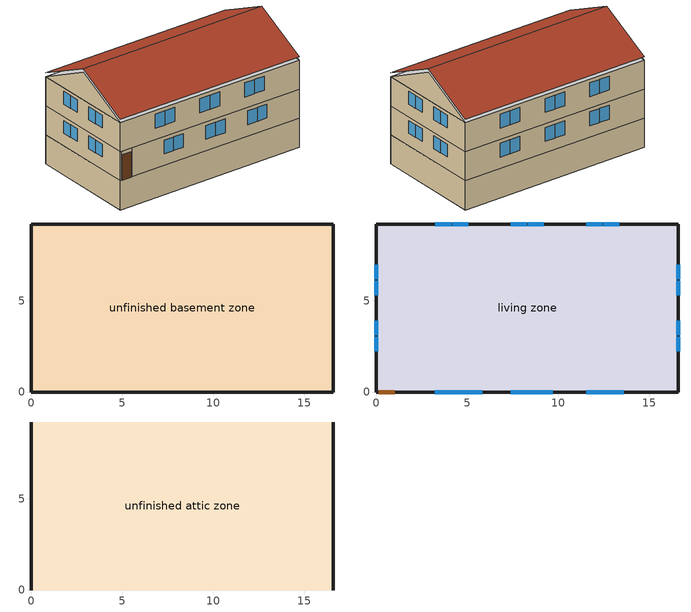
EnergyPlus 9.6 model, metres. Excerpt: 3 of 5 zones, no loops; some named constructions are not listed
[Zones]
unfinished basement zone
 floor foundation (FloorFndGrndUnfinB): 0,0 0,9.23 16.61,9.23 16.61,0 z-2.44
 wall foundation (WallFndGrndUnfinB): 0,9.23 0,0 16.61,0 16.61,9.23 0,9.23 z-2.44:0
living zone
 floor to unfinished basement zone (FloorUnfinBInsFin Reversed): 0,0 0,9.23 16.61,9.23 16.61,0 z0
 wall outside (WallExtInsFin): 16.61,0 16.61,9.23 0,9.23 0,0 16.61,0 z2.44:4.88; 0,9.23 0,0 0.13,0 1.05,0 16.61,0 16.61,9.23 0,9.23 z0:2.44
 window (WindowConstruction): 16.61,2.25 16.61,3.05 / 16.61,3.11 16.61,3.9 / 16.61,5.33 16.61,6.12 / 16.61,6.18 16.61,6.98 / 0,6.98 0,6.18 / 0,6.12 0,5.33 / 0,3.9 0,3.11 / 0,3.05 0,2.25 z3.51:4.57; 3.24,0 4.12,0 / 4.18,0 5.07,0 / 7.39,0 8.28,0 / 8.34,0 9.22,0 / 11.54,0 12.43,0 / 12.49,0 13.38,0 z3.39:4.57; 0,6.98 0,6.18 / 0,6.12 0,5.33 / 0,3.9 0,3.11 / 0,3.05 0,2.25 / 16.61,2.25 16.61,3.05 / 16.61,3.11 16.61,3.9 / 16.61,5.33 16.61,6.12 / 16.61,6.18 16.61,6.98 z1.07:2.13; 13.36,9.23 12.49,9.23 / 12.43,9.23 11.56,9.23 / 9.21,9.23 8.34,9.23 / 8.28,9.23 7.4,9.23 / 5.06,9.23 4.18,9.23 / 4.12,9.23 3.25,9.23 z0.97:2.13; 4.05,0 4.91,0 / 4.97,0 5.83,0 / 7.94,0 8.8,0 / 8.86,0 9.72,0 / 11.83,0 12.69,0 / 12.75,0 13.61,0 z0.99:2.13; 13.36,9.23 12.49,9.23 / 12.43,9.23 11.56,9.23 / 9.21,9.23 8.34,9.23 / 8.28,9.23 7.4,9.23 / 5.06,9.23 4.18,9.23 / 4.12,9.23 3.25,9.23 z3.41:4.57
 door (Door): 0.15,0 1.02,0 z0:2.13
unfinished attic zone
 floor to living zone (FloorFinInsUnfinAttic): 0,9.23 16.61,9.23 16.61,0 0,0 z4.88
 wall outside (WallExtUninsUnfin): 0,4.61,7.18 0,9.23,4.88 0,0,4.88; 16.61,4.61,7.18 16.61,0,4.88 16.61,9.23,4.88
 roof outside (RoofUnfinInsExt): 16.61,4.61,7.49 0,4.61,7.49 0,0,5.18 16.61,0,5.18; 0,4.61,7.49 16.61,4.61,7.49 16.61,9.23,5.18 0,9.23,5.18
[Material] Roughness=Rough
Name | Thickness {m} | Conductivity {W/m-K} | Density {kg/m3} | Specific Heat {J/kg-K} | Thermal Absorptance | Solar Absorptance | Visible Absorptance
Drywall 0.5 in. | 0.0127 | 0.160291 | 801 | 837.4 | 0.9 | 0.5 | 0.1
Floor Covering | 0.0127 | 0.0433444 | 54.468 | 1339.84 | 0.9 | 0.9 | 0.7
FloorIns | 0.23495 | 2.59817 | 67.691 | 1210.98 | 0.82 | 0.3 | 0.3
FloorUAAdditionalCeilingIns | 0.196342 | 0.0539976 | 16.02 | 1046.75 | 0.9 | 0.7 | 0.7
FloorUATrussandIns | 0.0889 | 0.0564573 | 50.7834 | 1165.1 | 0.9 | 0.5 | 0.9
RoofSheathing | 0.01905 | 0.115458 | 512.64 | 1214.23 | 0.82 | 0.3 | 0.3
Wood Floor | 0.015875 | 0.115458 | 544.68 | 1214.23 | 0.9 | 0.7 | 0.7
[Construction]
FloorFinInsUnfinAttic Reversed: FloorUAAdditionalCeilingIns, FloorUATrussandIns, Drywall 0.5 in.
FloorUnfinBInsFin: FloorIns, RoofSheathing, Wood Floor, Floor Covering
[Schedule:Day:Interval]
res mv_1 bath exhaust schedule allday1; res mv_1 bath exhaust schedule allday10; res mv_1 bath exhaust schedule allday11; res mv_1 bath exhaust schedule allday12; res mv_1 bath exhaust schedule allday2; res mv_1 bath exhaust schedule allday3; res mv_1 bath exhaust schedule allday4; res mv_1 bath exhaust schedule allday5; res mv_1 bath exhaust schedule allday6; res mv_1 bath exhaust schedule allday7; res mv_1 bath exhaust schedule allday8; res mv_1 bath exhaust schedule allday9: No, 13:00, 0, 14:00, 1, 24:00, 0
res mv_1 bath exhaust schedule summer design; res mv_1 range exhaust schedule summer design: No, 24:00, 1
res mv_1 bath exhaust schedule winter design; res mv_1 range exhaust schedule winter design; Schedule Day 11; Schedule Day 12; Schedule Day 15; Schedule Day 16: No, 24:00, 0
res mv_1 range exhaust schedule allday1; res mv_1 range exhaust schedule allday10; res mv_1 range exhaust schedule allday11; res mv_1 range exhaust schedule allday12; res mv_1 range exhaust schedule allday2; res mv_1 range exhaust schedule allday3; res mv_1 range exhaust schedule allday4; res mv_1 range exhaust schedule allday5; res mv_1 range exhaust schedule allday6; res mv_1 range exhaust schedule allday7; res mv_1 range exhaust schedule allday8; res mv_1 range exhaust schedule allday9: No, 07:00, 0, 08:00, 1, 24:00, 0
res nv_1 availability schedule allday1 on; res nv_1 availability schedule allday1 on 1; res nv_1 availability schedule allday1 on 10; res nv_1 availability schedule allday1 on 11; res nv_1 availability schedule allday1 on 2; res nv_1 availability schedule allday1 on 3; res nv_1 availability schedule allday1 on 4; res nv_1 availability schedule allday1 on 5; res nv_1 availability schedule allday1 on 6; res nv_1 availability schedule allday1 on 7; res nv_1 availability schedule allday1 on 8; res nv_1 availability schedule allday1 on 9: No, 01:00, 1, 02:00, 1, 03:00, 1, 04:00, 1, 05:00, 1, 06:00, 1, 07:00, 1, 08:00, 1, 09:00, 1, 10:00, 1, 11:00, 1, 12:00, 1, 13:00, 1, 14:00, 1, 15:00, 1, 16:00, 1, 17:00, 1, 18:00, 1, 19:00, 1, 20:00, 1, 21:00, 1, 22:00, 1, 23:00, 1, 24:00, 1
res nv_1 temp schedule allday1; res nv_1 temp schedule allday10; res nv_1 temp schedule allday11; res nv_1 temp schedule allday12; res nv_1 temp schedule allday2; res nv_1 temp schedule allday3; res nv_1 temp schedule allday4: No, 03:00, 20, 12:00, 20.5556, 24:00, 20
res nv_1 temp schedule allday5; res nv_1 temp schedule allday6; res nv_1 temp schedule allday9: No, 24:00, 21.6667
res nv_1 temp schedule allday7; res nv_1 temp schedule allday8: No, 03:00, 21.1111, 12:00, 21.6667, 24:00, 21.1111
[Schedule:Week:Daily]
res mv_1 bath exhaust schedule Week Rule - Mar5-Mar25: res mv_1 bath exhaust schedule allday3, res mv_1 bath exhaust schedule allday3, res mv_1 bath exhaust schedule allday3, res mv_1 bath exhaust schedule allday3, res mv_1 bath exhaust schedule allday3, res mv_1 bath exhaust schedule allday3, res mv_1 bath exhaust schedule allday3, Schedule Day 16, res mv_1 bath exhaust schedule summer design, res mv_1 bath exhaust schedule winter design, Schedule Day 16, Schedule Day 16
res mv_1 bath exhaust schedule Week Rule - Mar26-Apr1: res mv_1 bath exhaust schedule allday3, res mv_1 bath exhaust schedule allday3, res mv_1 bath exhaust schedule allday3, res mv_1 bath exhaust schedule allday3, res mv_1 bath exhaust schedule allday3, res mv_1 bath exhaust schedule allday3, res mv_1 bath exhaust schedule allday4, Schedule Day 16, res mv_1 bath exhaust schedule summer design, res mv_1 bath exhaust schedule winter design, Schedule Day 16, Schedule Day 16
res mv_1 bath exhaust schedule Week Rule - Apr2-Apr29: res mv_1 bath exhaust schedule allday4, res mv_1 bath exhaust schedule allday4, res mv_1 bath exhaust schedule allday4, res mv_1 bath exhaust schedule allday4, res mv_1 bath exhaust schedule allday4, res mv_1 bath exhaust schedule allday4, res mv_1 bath exhaust schedule allday4, Schedule Day 16, res mv_1 bath exhaust schedule summer design, res mv_1 bath exhaust schedule winter design, Schedule Day 16, Schedule Day 16
res mv_1 bath exhaust schedule Week Rule - Apr30-May6: res mv_1 bath exhaust schedule allday4, res mv_1 bath exhaust schedule allday5, res mv_1 bath exhaust schedule allday5, res mv_1 bath exhaust schedule allday5, res mv_1 bath exhaust schedule allday5, res mv_1 bath exhaust schedule allday5, res mv_1 bath exhaust schedule allday5, Schedule Day 16, res mv_1 bath exhaust schedule summer design, res mv_1 bath exhaust schedule winter design, Schedule Day 16, Schedule Day 16
res mv_1 bath exhaust schedule Week Rule - May7-May27: res mv_1 bath exhaust schedule allday5, res mv_1 bath exhaust schedule allday5, res mv_1 bath exhaust schedule allday5, res mv_1 bath exhaust schedule allday5, res mv_1 bath exhaust schedule allday5, res mv_1 bath exhaust schedule allday5, res mv_1 bath exhaust schedule allday5, Schedule Day 16, res mv_1 bath exhaust schedule summer design, res mv_1 bath exhaust schedule winter design, Schedule Day 16, Schedule Day 16
res mv_1 bath exhaust schedule Week Rule - May28-Jun3: res mv_1 bath exhaust schedule allday5, res mv_1 bath exhaust schedule allday5, res mv_1 bath exhaust schedule allday5, res mv_1 bath exhaust schedule allday5, res mv_1 bath exhaust schedule allday6, res mv_1 bath exhaust schedule allday6, res mv_1 bath exhaust schedule allday6, Schedule Day 16, res mv_1 bath exhaust schedule summer design, res mv_1 bath exhaust schedule winter design, Schedule Day 16, Schedule Day 16
res mv_1 bath exhaust schedule Week Rule - Jun4-Jun24: res mv_1 bath exhaust schedule allday6, res mv_1 bath exhaust schedule allday6, res mv_1 bath exhaust schedule allday6, res mv_1 bath exhaust schedule allday6, res mv_1 bath exhaust schedule allday6, res mv_1 bath exhaust schedule allday6, res mv_1 bath exhaust schedule allday6, Schedule Day 16, res mv_1 bath exhaust schedule summer design, res mv_1 bath exhaust schedule winter design, Schedule Day 16, Schedule Day 16
res mv_1 bath exhaust schedule Week Rule - Jun25-Jul1: res mv_1 bath exhaust schedule allday6, res mv_1 bath exhaust schedule allday6, res mv_1 bath exhaust schedule allday6, res mv_1 bath exhaust schedule allday6, res mv_1 bath exhaust schedule allday6, res mv_1 bath exhaust schedule allday6, res mv_1 bath exhaust schedule allday7, Schedule Day 16, res mv_1 bath exhaust schedule summer design, res mv_1 bath exhaust schedule winter design, Schedule Day 16, Schedule Day 16
res mv_1 bath exhaust schedule Week Rule - Jul2-Jul29: res mv_1 bath exhaust schedule allday7, res mv_1 bath exhaust schedule allday7, res mv_1 bath exhaust schedule allday7, res mv_1 bath exhaust schedule allday7, res mv_1 bath exhaust schedule allday7, res mv_1 bath exhaust schedule allday7, res mv_1 bath exhaust schedule allday7, Schedule Day 16, res mv_1 bath exhaust schedule summer design, res mv_1 bath exhaust schedule winter design, Schedule Day 16, Schedule Day 16
res mv_1 bath exhaust schedule Week Rule - Jul30-Aug5: res mv_1 bath exhaust schedule allday7, res mv_1 bath exhaust schedule allday7, res mv_1 bath exhaust schedule allday8, res mv_1 bath exhaust schedule allday8, res mv_1 bath exhaust schedule allday8, res mv_1 bath exhaust schedule allday8, res mv_1 bath exhaust schedule allday8, Schedule Day 16, res mv_1 bath exhaust schedule summer design, res mv_1 bath exhaust schedule winter design, Schedule Day 16, Schedule Day 16
res mv_1 bath exhaust schedule Week Rule - Aug6-Aug26: res mv_1 bath exhaust schedule allday8, res mv_1 bath exhaust schedule allday8, res mv_1 bath exhaust schedule allday8, res mv_1 bath exhaust schedule allday8, res mv_1 bath exhaust schedule allday8, res mv_1 bath exhaust schedule allday8, res mv_1 bath exhaust schedule allday8, Schedule Day 16, res mv_1 bath exhaust schedule summer design, res mv_1 bath exhaust schedule winter design, Schedule Day 16, Schedule Day 16
res mv_1 bath exhaust schedule Week Rule - Aug27-Sep2: res mv_1 bath exhaust schedule allday8, res mv_1 bath exhaust schedule allday8, res mv_1 bath exhaust schedule allday8, res mv_1 bath exhaust schedule allday8, res mv_1 bath exhaust schedule allday8, res mv_1 bath exhaust schedule allday9, res mv_1 bath exhaust schedule allday9, Schedule Day 16, res mv_1 bath exhaust schedule summer design, res mv_1 bath exhaust schedule winter design, Schedule Day 16, Schedule Day 16
res mv_1 bath exhaust schedule Week Rule - Sep3-Sep30: res mv_1 bath exhaust schedule allday9, res mv_1 bath exhaust schedule allday9, res mv_1 bath exhaust schedule allday9, res mv_1 bath exhaust schedule allday9, res mv_1 bath exhaust schedule allday9, res mv_1 bath exhaust schedule allday9, res mv_1 bath exhaust schedule allday9, Schedule Day 16, res mv_1 bath exhaust schedule summer design, res mv_1 bath exhaust schedule winter design, Schedule Day 16, Schedule Day 16
res mv_1 bath exhaust schedule Week Rule - Oct1-Oct28: res mv_1 bath exhaust schedule allday10, res mv_1 bath exhaust schedule allday10, res mv_1 bath exhaust schedule allday10, res mv_1 bath exhaust schedule allday10, res mv_1 bath exhaust schedule allday10, res mv_1 bath exhaust schedule allday10, res mv_1 bath exhaust schedule allday10, Schedule Day 16, res mv_1 bath exhaust schedule summer design, res mv_1 bath exhaust schedule winter design, Schedule Day 16, Schedule Day 16
res mv_1 bath exhaust schedule Week Rule - Oct29-Nov4: res mv_1 bath exhaust schedule allday10, res mv_1 bath exhaust schedule allday10, res mv_1 bath exhaust schedule allday10, res mv_1 bath exhaust schedule allday11, res mv_1 bath exhaust schedule allday11, res mv_1 bath exhaust schedule allday11, res mv_1 bath exhaust schedule allday11, Schedule Day 16, res mv_1 bath exhaust schedule summer design, res mv_1 bath exhaust schedule winter design, Schedule Day 16, Schedule Day 16
res mv_1 bath exhaust schedule Week Rule - Nov5-Nov25: res mv_1 bath exhaust schedule allday11, res mv_1 bath exhaust schedule allday11, res mv_1 bath exhaust schedule allday11, res mv_1 bath exhaust schedule allday11, res mv_1 bath exhaust schedule allday11, res mv_1 bath exhaust schedule allday11, res mv_1 bath exhaust schedule allday11, Schedule Day 16, res mv_1 bath exhaust schedule summer design, res mv_1 bath exhaust schedule winter design, Schedule Day 16, Schedule Day 16
res mv_1 bath exhaust schedule Week Rule - Nov26-Dec2: res mv_1 bath exhaust schedule allday11, res mv_1 bath exhaust schedule allday11, res mv_1 bath exhaust schedule allday11, res mv_1 bath exhaust schedule allday11, res mv_1 bath exhaust schedule allday11, res mv_1 bath exhaust schedule allday12, res mv_1 bath exhaust schedule allday12, Schedule Day 16, res mv_1 bath exhaust schedule summer design, res mv_1 bath exhaust schedule winter design, Schedule Day 16, Schedule Day 16
res mv_1 bath exhaust schedule Week Rule - Dec3-Dec31: res mv_1 bath exhaust schedule allday12, res mv_1 bath exhaust schedule allday12, res mv_1 bath exhaust schedule allday12, res mv_1 bath exhaust schedule allday12, res mv_1 bath exhaust schedule allday12, res mv_1 bath exhaust schedule allday12, res mv_1 bath exhaust schedule allday12, Schedule Day 16, res mv_1 bath exhaust schedule summer design, res mv_1 bath exhaust schedule winter design, Schedule Day 16, Schedule Day 16
res mv_1 range exhaust schedule Week Rule - Jan1-Jan28: res mv_1 range exhaust schedule allday1, res mv_1 range exhaust schedule allday1, res mv_1 range exhaust schedule allday1, res mv_1 range exhaust schedule allday1, res mv_1 range exhaust schedule allday1, res mv_1 range exhaust schedule allday1, res mv_1 range exhaust schedule allday1, Schedule Day 15, res mv_1 range exhaust schedule summer design, res mv_1 range exhaust schedule winter design, Schedule Day 15, Schedule Day 15
res mv_1 range exhaust schedule Week Rule - Jan29-Feb4: res mv_1 range exhaust schedule allday1, res mv_1 range exhaust schedule allday1, res mv_1 range exhaust schedule allday1, res mv_1 range exhaust schedule allday2, res mv_1 range exhaust schedule allday2, res mv_1 range exhaust schedule allday2, res mv_1 range exhaust schedule allday2, Schedule Day 15, res mv_1 range exhaust schedule summer design, res mv_1 range exhaust schedule winter design, Schedule Day 15, Schedule Day 15
res mv_1 range exhaust schedule Week Rule - Feb5-Feb25: res mv_1 range exhaust schedule allday2, res mv_1 range exhaust schedule allday2, res mv_1 range exhaust schedule allday2, res mv_1 range exhaust schedule allday2, res mv_1 range exhaust schedule allday2, res mv_1 range exhaust schedule allday2, res mv_1 range exhaust schedule allday2, Schedule Day 15, res mv_1 range exhaust schedule summer design, res mv_1 range exhaust schedule winter design, Schedule Day 15, Schedule Day 15
res mv_1 range exhaust schedule Week Rule - Feb26-Mar4: res mv_1 range exhaust schedule allday2, res mv_1 range exhaust schedule allday2, res mv_1 range exhaust schedule allday2, res mv_1 range exhaust schedule allday3, res mv_1 range exhaust schedule allday3, res mv_1 range exhaust schedule allday3, res mv_1 range exhaust schedule allday3, Schedule Day 15, res mv_1 range exhaust schedule summer design, res mv_1 range exhaust schedule winter design, Schedule Day 15, Schedule Day 15
res mv_1 range exhaust schedule Week Rule - Mar5-Mar25: res mv_1 range exhaust schedule allday3, res mv_1 range exhaust schedule allday3, res mv_1 range exhaust schedule allday3, res mv_1 range exhaust schedule allday3, res mv_1 range exhaust schedule allday3, res mv_1 range exhaust schedule allday3, res mv_1 range exhaust schedule allday3, Schedule Day 15, res mv_1 range exhaust schedule summer design, res mv_1 range exhaust schedule winter design, Schedule Day 15, Schedule Day 15
res mv_1 range exhaust schedule Week Rule - Mar26-Apr1: res mv_1 range exhaust schedule allday3, res mv_1 range exhaust schedule allday3, res mv_1 range exhaust schedule allday3, res mv_1 range exhaust schedule allday3, res mv_1 range exhaust schedule allday3, res mv_1 range exhaust schedule allday3, res mv_1 range exhaust schedule allday4, Schedule Day 15, res mv_1 range exhaust schedule summer design, res mv_1 range exhaust schedule winter design, Schedule Day 15, Schedule Day 15
res mv_1 range exhaust schedule Week Rule - Apr2-Apr29: res mv_1 range exhaust schedule allday4, res mv_1 range exhaust schedule allday4, res mv_1 range exhaust schedule allday4, res mv_1 range exhaust schedule allday4, res mv_1 range exhaust schedule allday4, res mv_1 range exhaust schedule allday4, res mv_1 range exhaust schedule allday4, Schedule Day 15, res mv_1 range exhaust schedule summer design, res mv_1 range exhaust schedule winter design, Schedule Day 15, Schedule Day 15
res mv_1 range exhaust schedule Week Rule - Apr30-May6: res mv_1 range exhaust schedule allday4, res mv_1 range exhaust schedule allday5, res mv_1 range exhaust schedule allday5, res mv_1 range exhaust schedule allday5, res mv_1 range exhaust schedule allday5, res mv_1 range exhaust schedule allday5, res mv_1 range exhaust schedule allday5, Schedule Day 15, res mv_1 range exhaust schedule summer design, res mv_1 range exhaust schedule winter design, Schedule Day 15, Schedule Day 15
res mv_1 range exhaust schedule Week Rule - May7-May27: res mv_1 range exhaust schedule allday5, res mv_1 range exhaust schedule allday5, res mv_1 range exhaust schedule allday5, res mv_1 range exhaust schedule allday5, res mv_1 range exhaust schedule allday5, res mv_1 range exhaust schedule allday5, res mv_1 range exhaust schedule allday5, Schedule Day 15, res mv_1 range exhaust schedule summer design, res mv_1 range exhaust schedule winter design, Schedule Day 15, Schedule Day 15
res mv_1 range exhaust schedule Week Rule - May28-Jun3: res mv_1 range exhaust schedule allday5, res mv_1 range exhaust schedule allday5, res mv_1 range exhaust schedule allday5, res mv_1 range exhaust schedule allday5, res mv_1 range exhaust schedule allday6, res mv_1 range exhaust schedule allday6, res mv_1 range exhaust schedule allday6, Schedule Day 15, res mv_1 range exhaust schedule summer design, res mv_1 range exhaust schedule winter design, Schedule Day 15, Schedule Day 15
res mv_1 range exhaust schedule Week Rule - Jun4-Jun24: res mv_1 range exhaust schedule allday6, res mv_1 range exhaust schedule allday6, res mv_1 range exhaust schedule allday6, res mv_1 range exhaust schedule allday6, res mv_1 range exhaust schedule allday6, res mv_1 range exhaust schedule allday6, res mv_1 range exhaust schedule allday6, Schedule Day 15, res mv_1 range exhaust schedule summer design, res mv_1 range exhaust schedule winter design, Schedule Day 15, Schedule Day 15
res mv_1 range exhaust schedule Week Rule - Jun25-Jul1: res mv_1 range exhaust schedule allday6, res mv_1 range exhaust schedule allday6, res mv_1 range exhaust schedule allday6, res mv_1 range exhaust schedule allday6, res mv_1 range exhaust schedule allday6, res mv_1 range exhaust schedule allday6, res mv_1 range exhaust schedule allday7, Schedule Day 15, res mv_1 range exhaust schedule summer design, res mv_1 range exhaust schedule winter design, Schedule Day 15, Schedule Day 15
res mv_1 range exhaust schedule Week Rule - Jul2-Jul29: res mv_1 range exhaust schedule allday7, res mv_1 range exhaust schedule allday7, res mv_1 range exhaust schedule allday7, res mv_1 range exhaust schedule allday7, res mv_1 range exhaust schedule allday7, res mv_1 range exhaust schedule allday7, res mv_1 range exhaust schedule allday7, Schedule Day 15, res mv_1 range exhaust schedule summer design, res mv_1 range exhaust schedule winter design, Schedule Day 15, Schedule Day 15
res mv_1 range exhaust schedule Week Rule - Jul30-Aug5: res mv_1 range exhaust schedule allday7, res mv_1 range exhaust schedule allday7, res mv_1 range exhaust schedule allday8, res mv_1 range exhaust schedule allday8, res mv_1 range exhaust schedule allday8, res mv_1 range exhaust schedule allday8, res mv_1 range exhaust schedule allday8, Schedule Day 15, res mv_1 range exhaust schedule summer design, res mv_1 range exhaust schedule winter design, Schedule Day 15, Schedule Day 15
res mv_1 range exhaust schedule Week Rule - Aug6-Aug26: res mv_1 range exhaust schedule allday8, res mv_1 range exhaust schedule allday8, res mv_1 range exhaust schedule allday8, res mv_1 range exhaust schedule allday8, res mv_1 range exhaust schedule allday8, res mv_1 range exhaust schedule allday8, res mv_1 range exhaust schedule allday8, Schedule Day 15, res mv_1 range exhaust schedule summer design, res mv_1 range exhaust schedule winter design, Schedule Day 15, Schedule Day 15
res mv_1 range exhaust schedule Week Rule - Aug27-Sep2: res mv_1 range exhaust schedule allday8, res mv_1 range exhaust schedule allday8, res mv_1 range exhaust schedule allday8, res mv_1 range exhaust schedule allday8, res mv_1 range exhaust schedule allday8, res mv_1 range exhaust schedule allday9, res mv_1 range exhaust schedule allday9, Schedule Day 15, res mv_1 range exhaust schedule summer design, res mv_1 range exhaust schedule winter design, Schedule Day 15, Schedule Day 15
res mv_1 range exhaust schedule Week Rule - Sep3-Sep30: res mv_1 range exhaust schedule allday9, res mv_1 range exhaust schedule allday9, res mv_1 range exhaust schedule allday9, res mv_1 range exhaust schedule allday9, res mv_1 range exhaust schedule allday9, res mv_1 range exhaust schedule allday9, res mv_1 range exhaust schedule allday9, Schedule Day 15, res mv_1 range exhaust schedule summer design, res mv_1 range exhaust schedule winter design, Schedule Day 15, Schedule Day 15
res mv_1 range exhaust schedule Week Rule - Oct1-Oct28: res mv_1 range exhaust schedule allday10, res mv_1 range exhaust schedule allday10, res mv_1 range exhaust schedule allday10, res mv_1 range exhaust schedule allday10, res mv_1 range exhaust schedule allday10, res mv_1 range exhaust schedule allday10, res mv_1 range exhaust schedule allday10, Schedule Day 15, res mv_1 range exhaust schedule summer design, res mv_1 range exhaust schedule winter design, Schedule Day 15, Schedule Day 15
res mv_1 range exhaust schedule Week Rule - Oct29-Nov4: res mv_1 range exhaust schedule allday10, res mv_1 range exhaust schedule allday10, res mv_1 range exhaust schedule allday10, res mv_1 range exhaust schedule allday11, res mv_1 range exhaust schedule allday11, res mv_1 range exhaust schedule allday11, res mv_1 range exhaust schedule allday11, Schedule Day 15, res mv_1 range exhaust schedule summer design, res mv_1 range exhaust schedule winter design, Schedule Day 15, Schedule Day 15
res mv_1 range exhaust schedule Week Rule - Nov5-Nov25: res mv_1 range exhaust schedule allday11, res mv_1 range exhaust schedule allday11, res mv_1 range exhaust schedule allday11, res mv_1 range exhaust schedule allday11, res mv_1 range exhaust schedule allday11, res mv_1 range exhaust schedule allday11, res mv_1 range exhaust schedule allday11, Schedule Day 15, res mv_1 range exhaust schedule summer design, res mv_1 range exhaust schedule winter design, Schedule Day 15, Schedule Day 15
res mv_1 range exhaust schedule Week Rule - Nov26-Dec2: res mv_1 range exhaust schedule allday11, res mv_1 range exhaust schedule allday11, res mv_1 range exhaust schedule allday11, res mv_1 range exhaust schedule allday11, res mv_1 range exhaust schedule allday11, res mv_1 range exhaust schedule allday12, res mv_1 range exhaust schedule allday12, Schedule Day 15, res mv_1 range exhaust schedule summer design, res mv_1 range exhaust schedule winter design, Schedule Day 15, Schedule Day 15
res mv_1 range exhaust schedule Week Rule - Dec3-Dec31: res mv_1 range exhaust schedule allday12, res mv_1 range exhaust schedule allday12, res mv_1 range exhaust schedule allday12, res mv_1 range exhaust schedule allday12, res mv_1 range exhaust schedule allday12, res mv_1 range exhaust schedule allday12, res mv_1 range exhaust schedule allday12, Schedule Day 15, res mv_1 range exhaust schedule summer design, res mv_1 range exhaust schedule winter design, Schedule Day 15, Schedule Day 15
res nv_1 avail schedule Week Rule - Jan1-Jan28: Schedule Day 12, res nv_1 availability schedule allday1 on, Schedule Day 12, res nv_1 availability schedule allday1 on, Schedule Day 12, res nv_1 availability schedule allday1 on, Schedule Day 12, Schedule Day 12, Schedule Day 12, Schedule Day 12, Schedule Day 12, Schedule Day 12
res nv_1 avail schedule Week Rule - Jan29-Feb4: Schedule Day 12, res nv_1 availability schedule allday1 on, Schedule Day 12, res nv_1 availability schedule allday1 on 1, Schedule Day 12, res nv_1 availability schedule allday1 on 1, Schedule Day 12, Schedule Day 12, Schedule Day 12, Schedule Day 12, Schedule Day 12, Schedule Day 12
res nv_1 avail schedule Week Rule - Feb5-Feb25: Schedule Day 12, res nv_1 availability schedule allday1 on 1, Schedule Day 12, res nv_1 availability schedule allday1 on 1, Schedule Day 12, res nv_1 availability schedule allday1 on 1, Schedule Day 12, Schedule Day 12, Schedule Day 12, Schedule Day 12, Schedule Day 12, Schedule Day 12
res nv_1 avail schedule Week Rule - Feb26-Mar4: Schedule Day 12, res nv_1 availability schedule allday1 on 1, Schedule Day 12, res nv_1 availability schedule allday1 on 2, Schedule Day 12, res nv_1 availability schedule allday1 on 2, Schedule Day 12, Schedule Day 12, Schedule Day 12, Schedule Day 12, Schedule Day 12, Schedule Day 12
res nv_1 avail schedule Week Rule - Mar5-Apr1: Schedule Day 12, res nv_1 availability schedule allday1 on 2, Schedule Day 12, res nv_1 availability schedule allday1 on 2, Schedule Day 12, res nv_1 availability schedule allday1 on 2, Schedule Day 12, Schedule Day 12, Schedule Day 12, Schedule Day 12, Schedule Day 12, Schedule Day 12
res nv_1 avail schedule Week Rule - Apr2-Apr29: Schedule Day 12, res nv_1 availability schedule allday1 on 3, Schedule Day 12, res nv_1 availability schedule allday1 on 3, Schedule Day 12, res nv_1 availability schedule allday1 on 3, Schedule Day 12, Schedule Day 12, Schedule Day 12, Schedule Day 12, Schedule Day 12, Schedule Day 12
res nv_1 avail schedule Week Rule - Apr30-May27: Schedule Day 12, res nv_1 availability schedule allday1 on 4, Schedule Day 12, res nv_1 availability schedule allday1 on 4, Schedule Day 12, res nv_1 availability schedule allday1 on 4, Schedule Day 12, Schedule Day 12, Schedule Day 12, Schedule Day 12, Schedule Day 12, Schedule Day 12
res nv_1 avail schedule Week Rule - May28-Jun3: Schedule Day 12, res nv_1 availability schedule allday1 on 4, Schedule Day 12, res nv_1 availability schedule allday1 on 4, Schedule Day 12, res nv_1 availability schedule allday1 on 5, Schedule Day 12, Schedule Day 12, Schedule Day 12, Schedule Day 12, Schedule Day 12, Schedule Day 12
res nv_1 avail schedule Week Rule - Jun4-Jul1: Schedule Day 12, res nv_1 availability schedule allday1 on 5, Schedule Day 12, res nv_1 availability schedule allday1 on 5, Schedule Day 12, res nv_1 availability schedule allday1 on 5, Schedule Day 12, Schedule Day 12, Schedule Day 12, Schedule Day 12, Schedule Day 12, Schedule Day 12
res nv_1 avail schedule Week Rule - Jul2-Jul29: Schedule Day 12, res nv_1 availability schedule allday1 on 6, Schedule Day 12, res nv_1 availability schedule allday1 on 6, Schedule Day 12, res nv_1 availability schedule allday1 on 6, Schedule Day 12, Schedule Day 12, Schedule Day 12, Schedule Day 12, Schedule Day 12, Schedule Day 12
res nv_1 avail schedule Week Rule - Jul30-Aug5: Schedule Day 12, res nv_1 availability schedule allday1 on 6, Schedule Day 12, res nv_1 availability schedule allday1 on 7, Schedule Day 12, res nv_1 availability schedule allday1 on 7, Schedule Day 12, Schedule Day 12, Schedule Day 12, Schedule Day 12, Schedule Day 12, Schedule Day 12
res nv_1 avail schedule Week Rule - Aug6-Aug26: Schedule Day 12, res nv_1 availability schedule allday1 on 7, Schedule Day 12, res nv_1 availability schedule allday1 on 7, Schedule Day 12, res nv_1 availability schedule allday1 on 7, Schedule Day 12, Schedule Day 12, Schedule Day 12, Schedule Day 12, Schedule Day 12, Schedule Day 12
res nv_1 avail schedule Week Rule - Aug27-Sep2: Schedule Day 12, res nv_1 availability schedule allday1 on 7, Schedule Day 12, res nv_1 availability schedule allday1 on 7, Schedule Day 12, res nv_1 availability schedule allday1 on 8, Schedule Day 12, Schedule Day 12, Schedule Day 12, Schedule Day 12, Schedule Day 12, Schedule Day 12
res nv_1 avail schedule Week Rule - Sep3-Sep30: Schedule Day 12, res nv_1 availability schedule allday1 on 8, Schedule Day 12, res nv_1 availability schedule allday1 on 8, Schedule Day 12, res nv_1 availability schedule allday1 on 8, Schedule Day 12, Schedule Day 12, Schedule Day 12, Schedule Day 12, Schedule Day 12, Schedule Day 12
res nv_1 avail schedule Week Rule - Oct1-Oct28: Schedule Day 12, res nv_1 availability schedule allday1 on 9, Schedule Day 12, res nv_1 availability schedule allday1 on 9, Schedule Day 12, res nv_1 availability schedule allday1 on 9, Schedule Day 12, Schedule Day 12, Schedule Day 12, Schedule Day 12, Schedule Day 12, Schedule Day 12
res nv_1 avail schedule Week Rule - Oct29-Nov4: Schedule Day 12, res nv_1 availability schedule allday1 on 9, Schedule Day 12, res nv_1 availability schedule allday1 on 10, Schedule Day 12, res nv_1 availability schedule allday1 on 10, Schedule Day 12, Schedule Day 12, Schedule Day 12, Schedule Day 12, Schedule Day 12, Schedule Day 12
res nv_1 avail schedule Week Rule - Nov5-Nov25: Schedule Day 12, res nv_1 availability schedule allday1 on 10, Schedule Day 12, res nv_1 availability schedule allday1 on 10, Schedule Day 12, res nv_1 availability schedule allday1 on 10, Schedule Day 12, Schedule Day 12, Schedule Day 12, Schedule Day 12, Schedule Day 12, Schedule Day 12
res nv_1 avail schedule Week Rule - Nov26-Dec2: Schedule Day 12, res nv_1 availability schedule allday1 on 10, Schedule Day 12, res nv_1 availability schedule allday1 on 10, Schedule Day 12, res nv_1 availability schedule allday1 on 11, Schedule Day 12, Schedule Day 12, Schedule Day 12, Schedule Day 12, Schedule Day 12, Schedule Day 12
res nv_1 avail schedule Week Rule - Dec3-Dec31: Schedule Day 12, res nv_1 availability schedule allday1 on 11, Schedule Day 12, res nv_1 availability schedule allday1 on 11, Schedule Day 12, res nv_1 availability schedule allday1 on 11, Schedule Day 12, Schedule Day 12, Schedule Day 12, Schedule Day 12, Schedule Day 12, Schedule Day 12
res nv_1 temp schedule Week Rule - Jan1-Jan28: res nv_1 temp schedule allday1, res nv_1 temp schedule allday1, res nv_1 temp schedule allday1, res nv_1 temp schedule allday1, res nv_1 temp schedule allday1, res nv_1 temp schedule allday1, res nv_1 temp schedule allday1, Schedule Day 11, Schedule Day 11, Schedule Day 11, Schedule Day 11, Schedule Day 11
res nv_1 temp schedule Week Rule - Jan29-Feb4: res nv_1 temp schedule allday1, res nv_1 temp schedule allday1, res nv_1 temp schedule allday1, res nv_1 temp schedule allday2, res nv_1 temp schedule allday2, res nv_1 temp schedule allday2, res nv_1 temp schedule allday2, Schedule Day 11, Schedule Day 11, Schedule Day 11, Schedule Day 11, Schedule Day 11
res nv_1 temp schedule Week Rule - Feb5-Feb25: res nv_1 temp schedule allday2, res nv_1 temp schedule allday2, res nv_1 temp schedule allday2, res nv_1 temp schedule allday2, res nv_1 temp schedule allday2, res nv_1 temp schedule allday2, res nv_1 temp schedule allday2, Schedule Day 11, Schedule Day 11, Schedule Day 11, Schedule Day 11, Schedule Day 11
res nv_1 temp schedule Week Rule - Feb26-Mar4: res nv_1 temp schedule allday2, res nv_1 temp schedule allday2, res nv_1 temp schedule allday2, res nv_1 temp schedule allday3, res nv_1 temp schedule allday3, res nv_1 temp schedule allday3, res nv_1 temp schedule allday3, Schedule Day 11, Schedule Day 11, Schedule Day 11, Schedule Day 11, Schedule Day 11
res nv_1 temp schedule Week Rule - Mar5-Mar25: res nv_1 temp schedule allday3, res nv_1 temp schedule allday3, res nv_1 temp schedule allday3, res nv_1 temp schedule allday3, res nv_1 temp schedule allday3, res nv_1 temp schedule allday3, res nv_1 temp schedule allday3, Schedule Day 11, Schedule Day 11, Schedule Day 11, Schedule Day 11, Schedule Day 11
res nv_1 temp schedule Week Rule - Mar26-Apr1: res nv_1 temp schedule allday3, res nv_1 temp schedule allday3, res nv_1 temp schedule allday3, res nv_1 temp schedule allday3, res nv_1 temp schedule allday3, res nv_1 temp schedule allday3, res nv_1 temp schedule allday4, Schedule Day 11, Schedule Day 11, Schedule Day 11, Schedule Day 11, Schedule Day 11
res nv_1 temp schedule Week Rule - Apr2-Apr29: res nv_1 temp schedule allday4, res nv_1 temp schedule allday4, res nv_1 temp schedule allday4, res nv_1 temp schedule allday4, res nv_1 temp schedule allday4, res nv_1 temp schedule allday4, res nv_1 temp schedule allday4, Schedule Day 11, Schedule Day 11, Schedule Day 11, Schedule Day 11, Schedule Day 11
res nv_1 temp schedule Week Rule - Apr30-May6: res nv_1 temp schedule allday4, res nv_1 temp schedule allday5, res nv_1 temp schedule allday5, res nv_1 temp schedule allday5, res nv_1 temp schedule allday5, res nv_1 temp schedule allday5, res nv_1 temp schedule allday5, Schedule Day 11, Schedule Day 11, Schedule Day 11, Schedule Day 11, Schedule Day 11
res nv_1 temp schedule Week Rule - May7-May27: res nv_1 temp schedule allday5, res nv_1 temp schedule allday5, res nv_1 temp schedule allday5, res nv_1 temp schedule allday5, res nv_1 temp schedule allday5, res nv_1 temp schedule allday5, res nv_1 temp schedule allday5, Schedule Day 11, Schedule Day 11, Schedule Day 11, Schedule Day 11, Schedule Day 11
res nv_1 temp schedule Week Rule - May28-Jun3: res nv_1 temp schedule allday5, res nv_1 temp schedule allday5, res nv_1 temp schedule allday5, res nv_1 temp schedule allday5, res nv_1 temp schedule allday6, res nv_1 temp schedule allday6, res nv_1 temp schedule allday6, Schedule Day 11, Schedule Day 11, Schedule Day 11, Schedule Day 11, Schedule Day 11
res nv_1 temp schedule Week Rule - Jun4-Jun24: res nv_1 temp schedule allday6, res nv_1 temp schedule allday6, res nv_1 temp schedule allday6, res nv_1 temp schedule allday6, res nv_1 temp schedule allday6, res nv_1 temp schedule allday6, res nv_1 temp schedule allday6, Schedule Day 11, Schedule Day 11, Schedule Day 11, Schedule Day 11, Schedule Day 11
res nv_1 temp schedule Week Rule - Jun25-Jul1: res nv_1 temp schedule allday6, res nv_1 temp schedule allday6, res nv_1 temp schedule allday6, res nv_1 temp schedule allday6, res nv_1 temp schedule allday6, res nv_1 temp schedule allday6, res nv_1 temp schedule allday7, Schedule Day 11, Schedule Day 11, Schedule Day 11, Schedule Day 11, Schedule Day 11
res nv_1 temp schedule Week Rule - Jul2-Jul29: res nv_1 temp schedule allday7, res nv_1 temp schedule allday7, res nv_1 temp schedule allday7, res nv_1 temp schedule allday7, res nv_1 temp schedule allday7, res nv_1 temp schedule allday7, res nv_1 temp schedule allday7, Schedule Day 11, Schedule Day 11, Schedule Day 11, Schedule Day 11, Schedule Day 11
res nv_1 temp schedule Week Rule - Jul30-Aug5: res nv_1 temp schedule allday7, res nv_1 temp schedule allday7, res nv_1 temp schedule allday8, res nv_1 temp schedule allday8, res nv_1 temp schedule allday8, res nv_1 temp schedule allday8, res nv_1 temp schedule allday8, Schedule Day 11, Schedule Day 11, Schedule Day 11, Schedule Day 11, Schedule Day 11
res nv_1 temp schedule Week Rule - Aug6-Aug26: res nv_1 temp schedule allday8, res nv_1 temp schedule allday8, res nv_1 temp schedule allday8, res nv_1 temp schedule allday8, res nv_1 temp schedule allday8, res nv_1 temp schedule allday8, res nv_1 temp schedule allday8, Schedule Day 11, Schedule Day 11, Schedule Day 11, Schedule Day 11, Schedule Day 11
res nv_1 temp schedule Week Rule - Aug27-Sep2: res nv_1 temp schedule allday8, res nv_1 temp schedule allday8, res nv_1 temp schedule allday8, res nv_1 temp schedule allday8, res nv_1 temp schedule allday8, res nv_1 temp schedule allday9, res nv_1 temp schedule allday9, Schedule Day 11, Schedule Day 11, Schedule Day 11, Schedule Day 11, Schedule Day 11
res nv_1 temp schedule Week Rule - Sep3-Sep30: res nv_1 temp schedule allday9, res nv_1 temp schedule allday9, res nv_1 temp schedule allday9, res nv_1 temp schedule allday9, res nv_1 temp schedule allday9, res nv_1 temp schedule allday9, res nv_1 temp schedule allday9, Schedule Day 11, Schedule Day 11, Schedule Day 11, Schedule Day 11, Schedule Day 11
res nv_1 temp schedule Week Rule - Oct1-Oct28: res nv_1 temp schedule allday10, res nv_1 temp schedule allday10, res nv_1 temp schedule allday10, res nv_1 temp schedule allday10, res nv_1 temp schedule allday10, res nv_1 temp schedule allday10, res nv_1 temp schedule allday10, Schedule Day 11, Schedule Day 11, Schedule Day 11, Schedule Day 11, Schedule Day 11
res nv_1 temp schedule Week Rule - Oct29-Nov4: res nv_1 temp schedule allday10, res nv_1 temp schedule allday10, res nv_1 temp schedule allday10, res nv_1 temp schedule allday11, res nv_1 temp schedule allday11, res nv_1 temp schedule allday11, res nv_1 temp schedule allday11, Schedule Day 11, Schedule Day 11, Schedule Day 11, Schedule Day 11, Schedule Day 11
res nv_1 temp schedule Week Rule - Nov5-Nov25: res nv_1 temp schedule allday11, res nv_1 temp schedule allday11, res nv_1 temp schedule allday11, res nv_1 temp schedule allday11, res nv_1 temp schedule allday11, res nv_1 temp schedule allday11, res nv_1 temp schedule allday11, Schedule Day 11, Schedule Day 11, Schedule Day 11, Schedule Day 11, Schedule Day 11
res nv_1 temp schedule Week Rule - Nov26-Dec2: res nv_1 temp schedule allday11, res nv_1 temp schedule allday11, res nv_1 temp schedule allday11, res nv_1 temp schedule allday11, res nv_1 temp schedule allday11, res nv_1 temp schedule allday12, res nv_1 temp schedule allday12, Schedule Day 11, Schedule Day 11, Schedule Day 11, Schedule Day 11, Schedule Day 11
res nv_1 temp schedule Week Rule - Dec3-Dec31: res nv_1 temp schedule allday12, res nv_1 temp schedule allday12, res nv_1 temp schedule allday12, res nv_1 temp schedule allday12, res nv_1 temp schedule allday12, res nv_1 temp schedule allday12, res nv_1 temp schedule allday12, Schedule Day 11, Schedule Day 11, Schedule Day 11, Schedule Day 11, Schedule Day 11
